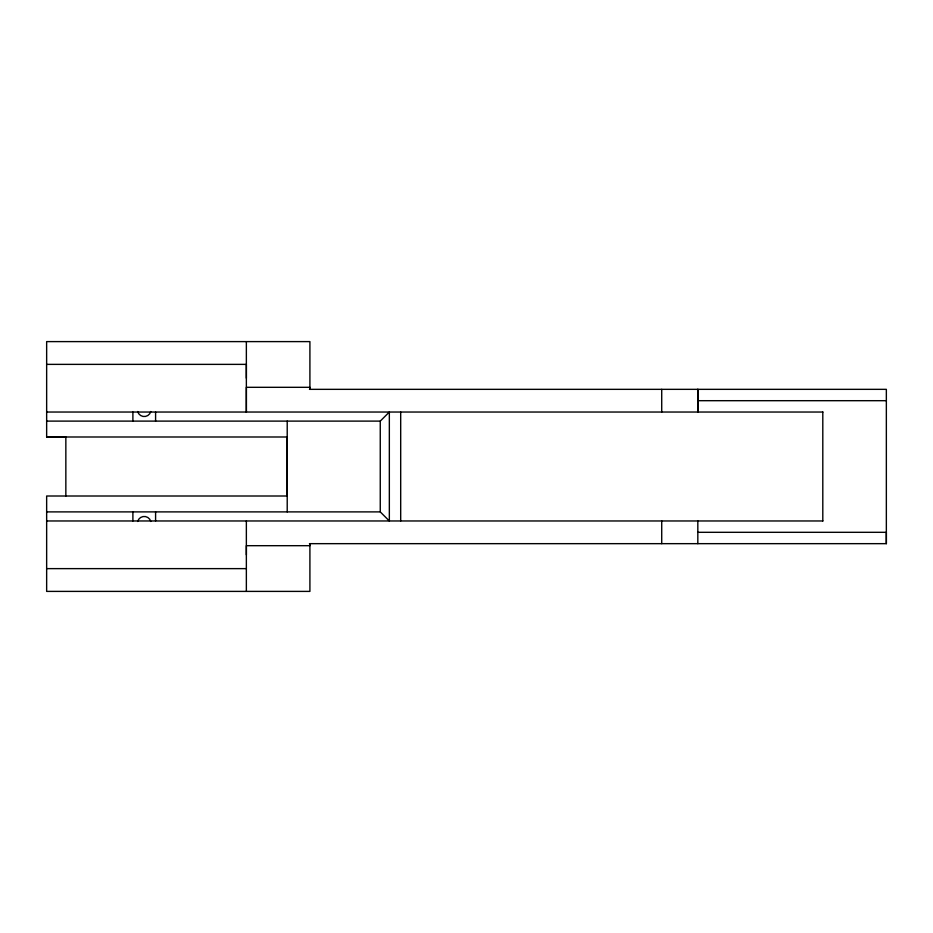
<?xml version="1.0" encoding="UTF-8"?>
<svg xmlns="http://www.w3.org/2000/svg" width="933" height="933" viewBox="0 0 933 933"><rect width="100%" height="100%" fill="white"/><g stroke="black" fill="none" stroke-linecap="round" stroke-linejoin="round"><path stroke-width="1.4" d="M65.846 496.006L65.846 437.006L46.65 436.994L46.65 341.606L309.908 341.606L309.908 389.341L309.908 387.312L246.359 387.312L246.359 412.036L246.359 364.371L46.65 364.371M246.359 554.82L246.359 545.688L309.908 545.688L309.908 543.659L309.908 591.394L46.65 591.394L46.65 496.006L287.212 496.006L287.212 436.994L46.65 436.994M661.719 543.659L661.719 520.964M309.464 543.659L886.35 543.659L886.35 532.311L697.826 532.311M46.65 421.11L380.256 421.11L389.341 412.036L389.341 520.964L380.256 511.89L46.65 511.89M309.464 389.341L886.35 389.341L886.35 543.659M697.826 400.689L886.35 400.689M46.65 412.036L822.894 412.036M46.65 520.964L822.894 520.964M46.65 568.629L246.359 568.629M822.801 412.036L822.801 520.964M697.826 520.964L697.826 543.659M661.719 389.341L661.719 412.036M400.689 412.036L400.689 520.964M380.256 421.11L380.256 511.89M287.212 421.11L287.212 511.89M246.359 341.606L246.359 378.18M246.359 520.964L246.359 591.394M155.589 412.036L155.589 421.11M155.589 511.89L155.589 520.964M132.894 412.036L132.894 421.11M132.894 511.89L132.894 520.964M137.664 521.477A6.811 6.811 0 0 1 150.808 521.477M150.808 411.523A6.811 6.811 0 0 1 137.664 411.523M697.826 389.341L697.826 412.036L697.826 389.341"/></g></svg>
